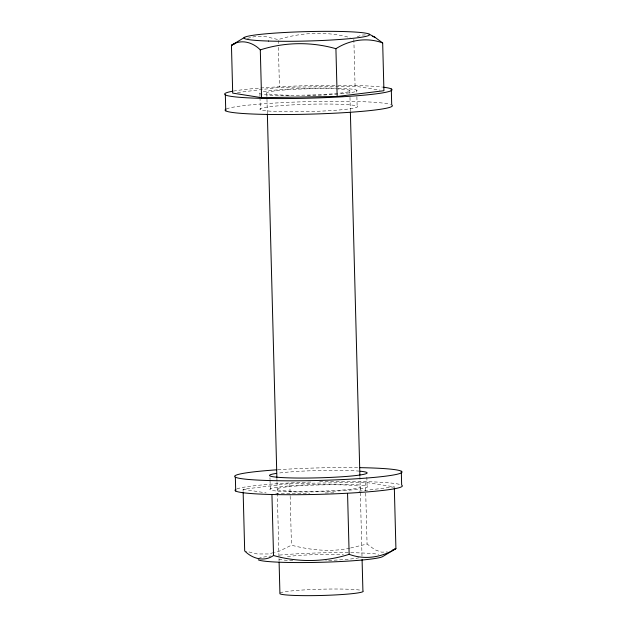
<?xml version="1.0" encoding="UTF-8"?>
<svg xmlns="http://www.w3.org/2000/svg" width="627" height="627" viewBox="0 0 627 627"><rect width="100%" height="100%" fill="white"/><g stroke="black" fill="none" stroke-linecap="round" stroke-linejoin="round"><path stroke-width="0.47" stroke-dasharray="3.13 2.35" d="M349.67 548.217C330.358 552.277 310.404 550.083 291.453 545.208L279.039 551.29L274.532 552.411M357.21 36.922L361.434 35.081L366.192 34.877M247.461 38.365L254.672 36.578L265.558 36.593L278.208 39.595C301.469 32.322 326.542 31.052 350.117 37.636M273.631 552.63L268.223 553.97L257.336 553.962L245.588 551.164M350.587 547.998L367.069 544.017L374.915 549.777L381.647 552.175L387.353 551.932M237.468 92.53L279.462 87.372L355.078 86.181L380.08 90.123M243.119 491.231L243.072 489.279L289.839 483.535L365.447 482.343L394.305 486.889L357.084 491.458M275.802 493.762L309.73 493.23M325.241 492.987L335.907 492.814M243.072 489.279L266.154 492.916M356.716 90.202L356.763 92.083M356.888 96.785L357.131 106.19M366.85 477.1L367.093 486.364M353.847 39.376L355.078 86.181M365.447 482.343L365.706 492.132M365.729 493.112L367.069 544.017M349.803 90.453L349.882 93.384M349.984 97.303L350.336 111.01M359.906 476.285L361.998 556.11M278.239 40.575L278.31 43.498M278.412 47.393L279.462 87.372M289.839 483.535L290.144 495.283M290.168 496.263L291.453 545.208M266.828 93.399L266.953 98.29M266.977 99.27L267.361 113.965M276.907 478.252L276.977 481.191M277.009 482.171L279.086 561.494M259.907 93.642L259.986 96.464M260.009 97.404L260.33 109.631M269.971 477.758L270.018 479.608M270.041 480.533L270.284 489.805M338.204 88.25A48.804 3.66 -1.5 0 1 338.815 93.987M337.82 94.074A48.804 3.66 -1.5 0 1 307.152 95.61M289.415 95.79A48.804 3.66 -1.5 0 1 259.978 92.686M263.332 91.675A48.804 3.66 -1.5 0 1 335.633 88.18M226.347 108.973A83.665 6.27 -1.5 0 1 307.065 101.676A83.665 6.27 -1.5 0 1 390.48 104.45M233.479 91.072A83.665 6.27 -1.5 0 1 337.02 85.28M337.953 85.28A83.665 6.27 -1.5 0 1 382.705 87.122M279.767 472.946A48.804 3.66 -1.5 0 1 359.271 471.128M236.896 488.903A83.665 6.27 -1.5 0 1 311.948 482.006M319.582 481.787A83.665 6.27 -1.5 0 1 400.434 484.632M277.832 469.748A83.665 6.27 -1.5 0 1 358.589 467.632M336.033 88.854A41.837 3.135 -1.5 0 1 338.698 93.29M337.734 93.384A41.837 3.135 -1.5 0 1 279.908 94.967A41.837 3.135 -1.5 0 1 276.413 90.727A41.837 3.135 -1.5 0 1 333.94 88.775M279.987 592.993A41.837 3.135 -1.5 0 1 316.165 589.356A41.837 3.135 -1.5 0 1 360.133 590.14M359.059 557.795A41.837 3.135 -1.5 0 1 325.758 560.562M292.785 560.656A41.837 3.135 -1.5 0 1 280.982 557.591M287.456 556.525A41.837 3.135 -1.5 0 1 343.471 554.362M258.355 558.563A62.747 4.702 -1.5 0 1 270.935 555.992M279.399 555.099A62.747 4.702 -1.5 0 1 349.741 552.661M350.705 552.677A62.747 4.702 -1.5 0 1 378.583 554.292M278.835 111.582A48.804 3.66 -1.5 0 0 357.069 107.146A48.804 3.66 -1.5 0 0 290.285 104.999A48.804 3.66 -1.5 0 0 278.835 111.582M288.796 491.756A48.804 3.66 -1.5 0 0 367.022 487.32A48.804 3.66 -1.5 0 0 300.239 485.173A48.804 3.66 -1.5 0 0 288.796 491.756M293.06 491.231A41.837 3.135 -1.5 0 0 360.117 487.43A41.837 3.135 -1.5 0 0 302.88 485.588A41.837 3.135 -1.5 0 0 293.06 491.231"/><path stroke-width="0.94" d="M244.71 37.299L231.449 45.34L232.695 93.117L261.553 97.663L337.161 96.472L383.928 90.727L382.674 42.957L374.828 37.189L369.091 34.109M235.587 43.31L231.449 45.34C240.799 38.67 252.775 42.213 260.299 49.886C284.791 42.017 311.18 41.641 335.915 48.694C349.795 39.854 367.093 37.103 382.674 42.957M394.328 487.869L395.919 548.57C382.039 557.411 364.734 560.162 349.153 554.307C324.661 562.184 298.272 562.552 273.537 555.506C264.186 562.168 252.211 558.626 244.687 550.953L243.151 492.211M392.533 550.044L395.919 548.57L382.658 556.604A62.747 4.702 -1.5 0 1 320.193 562.301A62.747 4.702 -1.5 0 1 258.277 559.793M372.305 36.288L374.828 37.189M391.287 88.971L391.71 104.96A83.665 6.27 -1.5 0 1 308.312 114.192A83.665 6.27 -1.5 0 1 225.869 109.216M401.296 471.238L401.664 485.133A83.665 6.27 -1.5 0 1 318.265 494.366A83.665 6.27 -1.5 0 1 235.823 489.389M350.368 111.99L359.882 475.305M362.085 559.527L362.908 590.861A41.837 3.135 -1.5 0 1 326.667 595.313A41.837 3.135 -1.5 0 1 279.932 593.808L279.109 562.474M335.915 48.694L337.161 96.472M347.562 493.614L349.153 554.307M267.361 113.965L276.875 477.272M260.299 49.886L261.553 97.663M271.946 494.805L273.537 555.506M225.336 94.873L225.759 110.854M235.344 477.131L235.713 491.035M383.52 87.216A83.665 6.27 -1.5 0 1 308.805 98.188A83.665 6.27 -1.5 0 1 232.68 91.213M360.235 471.214A48.804 3.66 -1.5 0 1 349.733 476.167A48.804 3.66 -1.5 0 1 286.539 477.79A48.804 3.66 -1.5 0 1 276.664 473.361M359.553 467.648A83.665 6.27 -1.5 0 1 382.595 476.528A83.665 6.27 -1.5 0 1 254.217 479.882A83.665 6.27 -1.5 0 1 276.868 469.811M268.419 41.045A62.747 4.702 -1.5 0 0 369.005 35.339A62.747 4.702 -1.5 0 0 283.145 32.58A62.747 4.702 -1.5 0 0 268.419 41.045"/></g></svg>
